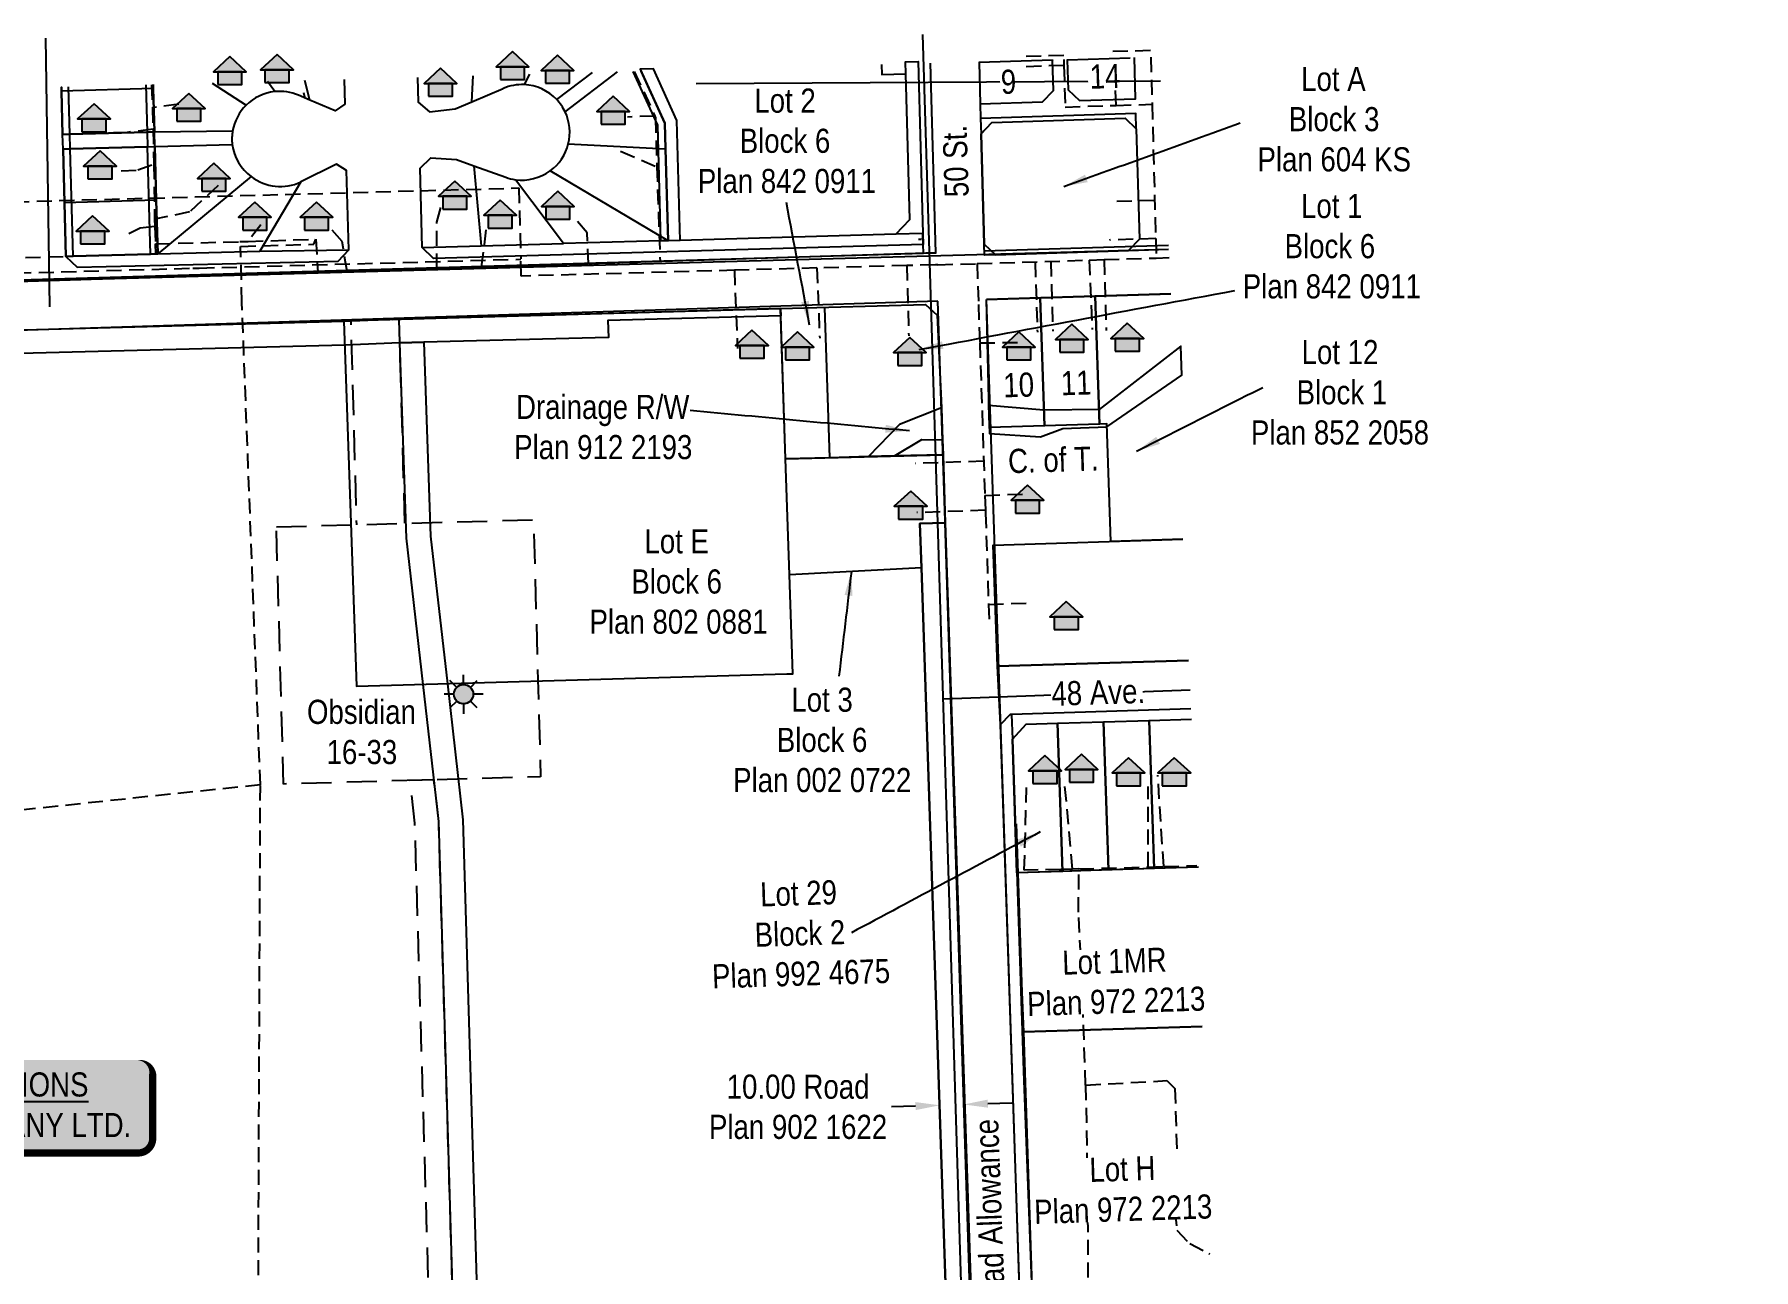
# Model space of a CAD drawing. Extents: x 633830 to 642643, y 5901646 to 5905452.
# Drawn here: x 636135 to 636848, y 5904928 to 5905440 of the extents above; entities that cross this region are included whole.
import ezdxf
from ezdxf.enums import TextEntityAlignment as Align

# ---------------------------------------------------------------- set-up
doc = ezdxf.new("R2010")
doc.units = 0
doc.header["$LTSCALE"] = 5
doc.header["$PDSIZE"] = 5
for name, pattern in [('foc-ACCESSROAD', [3.75, 2.5, -1.25]), ('foc-FLOWLINE', [3.75, 2.5, -1.25]), ('UG_PIPE', [1.875, 1.25, -0.625])]:
    doc.linetypes.add(name, pattern=pattern)
doc.layers.get('Defpoints').update_dxf_attribs({"color": 9})
for name, color, linetype in [('AS-PIPE-UG', 44, 'UG_PIPE'), ('AS-RESIDENCE', 14, 'Continuous'), ('AS-TELUS', 224, 'foc-TEL'), ('C-AR', 13, 'foc-ACCESSROAD'), ('C-EZE', 13, 'foc-FLOWLINE'), ('C-RW', 13, 'Continuous'), ('C-WS', 13, 'foc-ACCESSROAD'), ('C-WS-S', 13, 'Continuous'), ('CG-NOTES', 7, 'Continuous'), ('F-RW', 190, 'Continuous'), ('L-ROAD-T', 7, 'Continuous'), ('L-SEC', 7, 'Continuous'), ('L-TITLEDB', 4, 'Continuous'), ('L-TITLEDB-T', 4, 'Continuous')]:
    doc.layers.add(name, color=color, linetype=linetype)
for name, color, linetype, lineweight in [('C-RW-T', 13, 'Continuous', 9), ('C-WS-T', 13, 'Continuous', 9), ('F-RW-T', 190, 'Continuous', 9)]:
    doc.layers.add(name, color=color, linetype=linetype, lineweight=lineweight)
doc.styles.add('80', font='ARIALN.TTF', dxfattribs={"height": 10})
doc.styles.add('80CG', font='ARIALN.TTF', dxfattribs={"height": 10})
doc.styles.add('80L', font='ARIALN.TTF', dxfattribs={"height": 10})
doc.styles.add('foc-LtypeFont', font='ARIALN.TTF', dxfattribs={"height": 7.35})
doc.linetypes.add('foc-TEL', pattern='A,2,-1,["T",foc-LtypeFont,S=0.2,R=0,X=-0.425,Y=-0.75],-1.24,8', length=12.24)
doc.dimstyles.new('Compass 5 000', dxfattribs={"dimscale": 5, "dimtxt": 9, "dimasz": 2, "dimexe": 0.2, "dimexo": 0.0625, "dimgap": 0.5, "dimtad": 0, "dimtih": 1, "dimtoh": 1, "dimzin": 0, "dimdsep": 46, "dimtxsty": '80CG', "dimcen": 0.1, "dimse1": 1, "dimse2": 1, "dimclrd": 256, "dimclrt": 256, "dimaunit": 1, "dimadec": 4, "dimazin": 0, "dimtfac": 0.06, "dimtofl": 0, "dimtmove": 0, "dimatfit": 1, "dimfxl": 0.2, "dimtolj": 1, "dimtzin": 0, "dimlwd": -1, "dimarcsym": 0})

# ---------------------------------------------------------------- blocks, each defined once
blk = doc.blocks.new('*D45')
at = {"layer": 'Defpoints', "color": 0, "linetype": 'Continuous', "transparency": 16777216}
for p in [(636509.73, 5905002.85), (636519.72, 5905003.18), (636509.96, 5904995.93)]:
    blk.add_point(p, dxfattribs=at)
at = {"layer": 'L-TITLEDB-T', "transparency": 16777216}
for p, q in [((636499.97, 5904995.59), (636489.98, 5904995.25)), ((636529.95, 5904996.61), (636539.95, 5904996.94))]:
    blk.add_line(p, q, dxfattribs=at)
at = {"layer": 'L-TITLEDB-T', "linetype": 'Continuous', "transparency": 16777216}
for points in [[(636499.91, 5904997.26), (636500.03, 5904993.93), (636509.96, 5904995.93)], [(636529.89, 5904998.27), (636530.01, 5904994.94), (636519.96, 5904996.27)]]:
    blk.add_solid(points, dxfattribs=at)
at = {"layer": 'L-TITLEDB-T', "linetype": 'Continuous', "transparency": 16777216, "insert": (636451.27, 5904995.25), "char_height": 10, "attachment_point": 5, "style": '80CG'}
blk.add_mtext('\\A1;10.00 Road\\PPlan 902 1622', dxfattribs=at)
blk = doc.blocks.new('GAS')
h = blk.add_hatch(color=255)
h.dxf.hatch_style = 1
edge = h.paths.add_edge_path()
edge.add_arc((0, 0), 0.9, 0, 360)
for p, q in [((0, 0.81), (0, 1.62)), ((-0.81, 0), (-1.62, 0)), ((-0.57, 0.57), (-1.14, 1.14)), ((0.57, 0.57), (1.14, 1.14)), ((1.62, 0), (0.81, 0)), ((-0.57, -0.57), (-1.14, -1.14)), ((0, -0.81), (0, -1.62)), ((1.14, -1.14), (0.57, -0.57))]:
    blk.add_line(p, q)
blk.add_circle((0, 0), 0.8)
blk = doc.blocks.new('res_occ')
for points in [[(0.1, 0.89), (-1.26, -0.37), (1.46, -0.37)], [(-0.9, -1.43), (1.1, -1.43), (1.1, -0.37), (-0.9, -0.37)]]:
    blk.add_hatch(color=14).paths.add_polyline_path(points)
at = {"color": 14}
for points in [[(0.1, 0.89), (-1.26, -0.37), (1.46, -0.37)], [(-0.9, -1.43), (1.1, -1.43), (1.1, -0.37), (-0.9, -0.37)]]:
    blk.add_lwpolyline(points, close=True, dxfattribs=at)
blk = doc.blocks.new('*D64')
at = {"layer": 'C-RW-T', "transparency": 16777216}
for p, q in [((637158.64, 5905321.82), (637148.64, 5905321.82)), ((637159.34, 5905298.63), (637158.64, 5905321.82)), ((637160.7, 5905253.66), (637161.01, 5905243.66))]:
    blk.add_line(p, q, dxfattribs=at)
for points in [[(637161.01, 5905298.68), (637157.68, 5905298.58), (637159.64, 5905288.63)], [(637162.37, 5905253.71), (637159.04, 5905253.61), (637160.4, 5905263.66)]]:
    blk.add_solid(points, dxfattribs=at)
at = {"layer": 'Defpoints', "color": 0, "transparency": 16777216}
for p in [(637159.64, 5905288.63), (636736.89, 5905275.82), (636737.65, 5905250.84)]:
    blk.add_point(p, dxfattribs=at)
at = {"layer": 'C-RW-T', "transparency": 16777216, "insert": (637109.91, 5905321.82), "char_height": 10, "attachment_point": 5, "style": '80CG'}
blk.add_mtext('\\A1;Obsidian\\P5.00 P/L R/W\\PPlan 872 0920', dxfattribs=at)
blk = doc.blocks.new('*U87')
h = blk.add_hatch(color=255)
edge = h.paths.add_edge_path()
edge.add_line((-184, -20), (184, -20))
edge.add_arc((184, -14), 6, 270, 360)
edge.add_line((190, -14), (190, 12.5))
edge.add_arc((184, 12.5), 6, 0, 90)
edge.add_line((184, 18.5), (-184, 18.5))
edge.add_arc((-184, 12.5), 6, 90, 180)
edge.add_line((-190, 12.5), (-190, -14))
edge.add_arc((-184, -14), 6, 180, 270)
at = {"color": 1, "flags": 128}
blk.add_lwpolyline([(-184, -20, 3, 3, 0), (184, -20, 3, 3, 0.414214), (190, -14, 3, 3, 0), (190, 12.5, 3, 0, 0.414214), (184, 18.5, 0, 0, 0), (-184, 18.5, 0, 0, 0.414214), (-190, 12.5, 0, 0, 0), (-190, -14, 0, 3, 0.414214)], format="xyseb", close=True, dxfattribs=at)
for points in [[(-65.82, -3.87, 0, 7.5, 0), (0, 0, 0, 0, 0)], [(53.57, -7.76, 0, 7.5, 0), (0, 0, 0, 0, 0)]]:
    blk.add_lwpolyline(points, format="xyseb", dxfattribs=at)
at = {"color": 1, "style": '80'}
blk.add_attdef('ENTER_TEXT_001', (-26.85, -4.92), '', height=10, dxfattribs=at)

msp = doc.modelspace()

# ---------------------------------------------------------------- linework, layer by layer
at = {"layer": 'AS-PIPE-UG'}
for p, q in [((636561.422, 5905431.226), (636545.434, 5905430.781)), ((636597.362, 5905433.268), (636579.354, 5905432.774)), ((636383.319, 5905424.641), (636391.855, 5905406.134)), ((636561.535, 5905427.107), (636544.473, 5905426.56)), ((636583.149, 5905410.547), (636582.717, 5905424.313)), ((636183.189, 5905419.139), (636183.527, 5905409.533)), ((636194.481, 5905411.094), (636183.527, 5905409.533)), ((636183.527, 5905409.533), (636183.763, 5905400.719)), ((636391.855, 5905406.134), (636380.488, 5905405.734)), ((636183.763, 5905400.719), (636184.15, 5905386.226)), ((636377.662, 5905391.56), (636392.71, 5905385.115)), ((636184.15, 5905386.226), (636184.432, 5905363.354)), ((636599.064, 5905371.145), (636581.069, 5905370.652)), ((636184.432, 5905363.354), (636184.536, 5905360.386)), ((636184.536, 5905360.386), (636184.793, 5905353.11)), ((636228.436, 5905361.026), (636223.203, 5905354.166)), ((636320.011, 5905343.459), (636322.271, 5905361.595)), ((636223.192, 5905354.165), (636251.344, 5905355.027)), ((636599.596, 5905355.349), (636580.423, 5905354.73)), ((636320.011, 5905343.459), (636364.36, 5905344.84)), ((636509.195, 5905344.506), (636525.498, 5905344.938)), ((636525.498, 5905344.938), (636526.071, 5905327.937)), ((636549.6, 5905345.593), (636550.511, 5905316.526)), ((636556.052, 5905345.796), (636556.957, 5905316.899)), ((636572.029, 5905346.396), (636573.282, 5905317.579)), ((636578.135, 5905346.587), (636579.054, 5905317.225)), ((636264.235, 5905341.721), (636301.439, 5905342.88)), ((636301.439, 5905342.88), (636320.011, 5905343.459)), ((636424.856, 5905342.193), (636426.18, 5905309.69)), ((636459.051, 5905343.131), (636460.237, 5905314.038)), ((636496.341, 5905344.154), (636497.139, 5905315.036)), ((636228.285, 5905128.842), (636220.637, 5905328.874)), ((636526.607, 5905312.094), (636542.308, 5905312.221)), ((636528.165, 5905263.019), (636499.977, 5905262.065)), ((636528.745, 5905248.823), (636544.437, 5905249.354)), ((636528.953, 5905242.654), (636500.559, 5905241.694)), ((636530.27, 5905203.655), (636545.963, 5905204.186)), ((636602.914, 5905094.912), (636600.429, 5905132.873)), ((636228.285, 5905128.842), (635716.17, 5905074.693)), ((636225.967, 5904569.231), (636228.285, 5905128.842)), ((636565.104, 5905093.854), (636561.872, 5905129.026)), ((636596.47, 5905094.731), (636596.477, 5905128.054)), ((636561.465, 5905093.731), (636560.186, 5905093.694)), ((636565.104, 5905093.845), (636561.465, 5905093.731)), ((636567.699, 5905093.927), (636565.105, 5905093.845)), ((636567.589, 5905075.969), (636567.699, 5905093.927)), ((636567.699, 5905093.927), (636596.47, 5905094.731)), ((636596.47, 5905094.731), (636602.914, 5905094.912)), ((636608.951, 5904955.335), (636609.063, 5904951.576))]:
    msp.add_line(p, q, dxfattribs=at)
for points in [[(636597.537, 5905430.529), (636598.072, 5905411.014)], [(636561.468, 5905429.538), (636561.535, 5905427.107), (636562.007, 5905409.885), (636583.149, 5905410.547), (636598.072, 5905411.014)], [(636598.072, 5905411.014), (636599.596, 5905355.349), (636599.817, 5905347.266)], [(636391.855, 5905406.134), (636392.178, 5905405.433), (636392.71, 5905385.115)], [(636183.763, 5905400.719), (636173.033, 5905399.351), (636167.372, 5905399.246)], [(636170.513, 5905383.451), (636177.473, 5905383.771), (636184.15, 5905386.226)], [(636392.71, 5905385.115), (636394.072, 5905345.764), (636364.36, 5905344.84)], [(635966.852, 5905366.213), (636335.479, 5905376.306), (636336.286, 5905346.865)], [(636210.824, 5905377.334), (636198.902, 5905366.362), (636184.432, 5905363.354)], [(636301.438, 5905342.879), (636301.513, 5905362.185), (636303.218, 5905368.627)], [(636184.536, 5905360.386), (636178.4, 5905359.604), (636173.775, 5905357.287)], [(636264.234, 5905341.72), (636262.193, 5905354.179), (636257.634, 5905359.357)], [(636364.359, 5905344.838), (636363.85, 5905357.751), (636357.964, 5905364.479)], [(636093.291, 5905349.259), (636093.368, 5905346.325), (636184.949, 5905349.014), (636184.793, 5905353.11)], [(636184.793, 5905353.11), (636219.821, 5905354.061), (636223.192, 5905354.165)], [(636220.637, 5905328.874), (636220.089, 5905352.109), (636250.467, 5905352.98), (636251.344, 5905355.027)], [(636251.344, 5905355.027), (636252.11, 5905341.343), (636264.235, 5905341.721)], [(636200.554, 5905343.042), (636200.704, 5905343.046), (636200.854, 5905343.05), (636202.97, 5905343.108), (636336.003, 5905346.758), (636336.288, 5905346.765)], [(636509.195, 5905344.506), (636508.199, 5905344.479), (636496.341, 5905344.154), (636459.051, 5905343.131), (636424.856, 5905342.193), (636336.48, 5905339.769), (636336.288, 5905346.765)], [(636525.498, 5905344.938), (636572.029, 5905346.396), (636578.135, 5905346.587), (636599.817, 5905347.266)], [(636599.817, 5905347.266), (636605.111, 5905347.432)], [(635967.68, 5905336.653), (636200.254, 5905343.033), (636200.554, 5905343.042)], [(636526.071, 5905327.937), (636526.607, 5905312.094), (636528.745, 5905248.823), (636528.948, 5905242.804), (636528.953, 5905242.654)], [(636528.953, 5905242.654), (636528.958, 5905242.504), (636528.994, 5905241.459), (636530.27, 5905203.655), (636530.48, 5905197.452)], [(636560.186, 5905093.694), (636545.089, 5905093.381), (636546.073, 5905128.77)], [(636602.919, 5905094.912), (636616.641, 5905095.316)], [(636570.52, 5905004.269), (636568.955, 5905048.804), (636567.589, 5905075.969)], [(636570.52, 5905004.269), (636604.159, 5905006.162), (636607.533, 5905002.859), (636608.911, 5904956.666)], [(636570.52, 5905004.269), (636571.232, 5904968.307), (636572.118, 5904803.101)], [(636608.911, 5904956.665), (636607.552, 5904952.22), (636608.359, 5904944.171), (636613.708, 5904938.559), (636621.607, 5904934.462), (636622.086, 5904934.31)]]:
    msp.add_lwpolyline(points, dxfattribs=at)
at = {"layer": 'AS-TELUS', "flags": 128}
for points in [[(636140.943, 5905326.959), (636139.314, 5905438.492)], [(636561.081, 5903616.132), (636545.625, 5904095.616), (636527.74, 5904634.334), (636503.068, 5905440)], [(636409.03, 5905419.689), (636601.549, 5905420.788)], [(635606.262, 5905323.091), (636604.941, 5905350.934)], [(636511.506, 5905164.439), (636613.814, 5905168.19)]]:
    msp.add_lwpolyline(points, dxfattribs=at)
at = {"layer": 'C-AR', "flags": 128}
msp.add_lwpolyline([(636288.22, 5905237.253), (636285.848, 5905321.778), (636265.742, 5905321.203), (636268.114, 5905236.689)], dxfattribs=at)
at = {"layer": 'C-EZE', "flags": 128}
msp.add_lwpolyline([(636316.737, 5904622.545), (636302.247, 5905113.61), (636300.277, 5905130.901), (636290.258, 5905130.619), (636292.204, 5905112.891), (636306.682, 5904622.249)], close=True, dxfattribs=at)
at = {"layer": 'C-RW', "flags": 128}
msp.add_lwpolyline([(636327.389, 5904602.559), (636317.336, 5904602.263), (636302.247, 5905113.61), (636295.774, 5905170.42), (636288.844, 5905231.159), (636286.057, 5905312.046), (636296.112, 5905312.315), (636298.88, 5905231.9), (636305.864, 5905170.693), (636312.287, 5905114.33), (636327.389, 5904602.559)], dxfattribs=at)
at = {"layer": 'C-WS', "flags": 128}
msp.add_lwpolyline([(636234.917, 5905235.757), (636341.524, 5905238.75), (636344.516, 5905132.142), (636237.909, 5905129.15)], close=True, dxfattribs=at)
at = {"layer": 'F-RW', "flags": 128}
msp.add_lwpolyline([(636530.279, 5905286.048), (636530.669, 5905274.506), (636551.748, 5905273.095), (636561.049, 5905276.543), (636579.355, 5905277.285), (636610.35, 5905298.641), (636609.944, 5905310.73), (636576.065, 5905284.398), (636553.586, 5905284.124), (636553.213, 5905284.112), (636530.279, 5905286.048), (636530.669, 5905274.506)], dxfattribs=at)
msp.add_lwpolyline([(636480.505, 5905264.9), (636491.269, 5905265.189), (636502.595, 5905272.005), (636511.175, 5905271.86), (636510.733, 5905285.106), (636493.267, 5905278.258)], close=True, dxfattribs=at)
at = {"layer": 'L-SEC'}
for p, q in [((636604.864, 5905352.509), (636528.485, 5905350.091)), ((636508.618, 5905349.462), (635706.592, 5905324.07)), ((636605.84, 5905332.419), (636529.356, 5905329.997)), ((636509.255, 5905329.361), (635707.228, 5905303.969)), ((636536.268, 5904520.736), (636509.255, 5905329.361)), ((636556.368, 5904521.407), (636529.354, 5905330.032)), ((636544.709, 5905026.353), (636541.825, 5905112.58)), ((636544.709, 5905026.353), (636548.799, 5904904.046))]:
    msp.add_line(p, q, dxfattribs=at)
at = {"layer": 'L-TITLEDB', "linetype": 'Continuous'}
for p, q in [((636354.635, 5905407.926), (636376.438, 5905424.451)), ((636183.887, 5905417.493), (636145.819, 5905416.48)), ((636208.254, 5905419.828), (636222.345, 5905410.61)), ((636246.154, 5905415.946), (636246.517, 5905414.041)), ((636146.458, 5905392.414), (636146.296, 5905398.504)), ((636316.744, 5905385.549), (636330.029, 5905380.747)), ((636295.38, 5905351.566), (636319.863, 5905352.258)), ((636501.246, 5905355.11), (636502.407, 5905355.11))]:
    msp.add_line(p, q, dxfattribs=at)
for points in [[(636562.868, 5905429.576), (636562.871, 5905429.456), (636563.214, 5905416.966), (636567.907, 5905412.542), (636591.196, 5905413.29), (636590.728, 5905430.351)], [(636339.926, 5905423.448), (636337.688, 5905419.166)], [(636485.872, 5905427.46), (636485.986, 5905423.359), (636495.986, 5905423.647), (636495.849, 5905428.644), (636501.03, 5905428.79), (636502.992, 5905357.425), (636491.819, 5905357.109), (636402.36, 5905354.59), (636397.365, 5905354.449), (636396.358, 5905392.524), (636397.365, 5905354.449), (636348.453, 5905383.397)], [(636351.186, 5905412.962), (636365.972, 5905424.164)], [(636355.964, 5905394.55), (636396.358, 5905392.524), (636396.078, 5905403.119), (636386.233, 5905424.721)], [(636394.321, 5905354.362), (636393.049, 5905402.417), (636382.926, 5905424.63)], [(636402.36, 5905354.59), (636401.05, 5905404.275), (636391.274, 5905425.709), (636385.846, 5905425.57), (636396.078, 5905403.119), (636396.358, 5905392.524)], [(636491.819, 5905357.109), (636497.651, 5905363.268), (636495.986, 5905423.647)], [(636503.216, 5905349.291), (636508.391, 5905349.455), (636506.232, 5905428.019)], [(636526.328, 5905428.572), (636526.336, 5905428.282), (636526.806, 5905411.223), (636552.683, 5905412.054), (636557.125, 5905416.771), (636556.782, 5905429.259)], [(636526.328, 5905428.572), (636526.336, 5905428.282), (636526.806, 5905411.223), (636526.974, 5905405.131), (636527.15, 5905398.732), (636531.589, 5905403.449), (636586.847, 5905405.223), (636591.54, 5905400.799), (636592.796, 5905355.105), (636588.354, 5905350.39), (636533.097, 5905348.613)], [(636556.778, 5905429.409), (636556.782, 5905429.259), (636526.336, 5905428.282)], [(636562.871, 5905429.456), (636588.919, 5905430.293)], [(636180.793, 5905419.073), (636181.313, 5905399.475), (636181.474, 5905393.385), (636184.52, 5905393.469), (636185.116, 5905371.238), (636147.057, 5905370.188)], [(636150.627, 5905348.042), (636149.447, 5905392.497), (636149.286, 5905398.587), (636148.766, 5905418.193)], [(636224.495, 5905381.069), (636185.712, 5905349.003), (636185.116, 5905371.238), (636184.52, 5905393.469), (636184.358, 5905399.56), (636181.313, 5905399.475), (636184.358, 5905399.56), (636183.887, 5905417.493), (636183.846, 5905419.157)], [(636183.846, 5905419.157), (636183.887, 5905417.493), (636184.358, 5905399.56), (636216.786, 5905399.974)], [(636234.218, 5905416.253), (636231.235, 5905420.46)], [(636263.057, 5905421.334), (636263.329, 5905411.026), (636259.251, 5905408.258), (636248.811, 5905412.738), (636244.102, 5905414.759)], [(636248.811, 5905412.738), (636246.732, 5905420.886)], [(636293.506, 5905422.172), (636293.777, 5905411.902), (636298.437, 5905407.853), (636309.03, 5905409.072), (636316.037, 5905412.061), (636329.008, 5905417.598)], [(636316.037, 5905412.061), (636316.571, 5905422.806)], [(636527.15, 5905398.732), (636531.589, 5905403.449), (636586.847, 5905405.223), (636591.54, 5905400.799), (636591.365, 5905407.198), (636526.974, 5905405.131)], [(636528.404, 5905353.037), (636533.097, 5905348.613), (636528.53, 5905348.466), (636528.404, 5905353.037), (636527.15, 5905398.732), (636528.404, 5905353.037), (636533.097, 5905348.613), (636588.354, 5905350.39), (636604.941, 5905350.921)], [(636182.668, 5905348.92), (636150.627, 5905348.042), (636147.656, 5905347.96), (636150.627, 5905348.042), (636182.668, 5905348.92), (636181.474, 5905393.385), (636184.52, 5905393.469), (636216.601, 5905394.361)], [(636502.992, 5905357.425), (636503.117, 5905352.855), (636300.067, 5905347.127), (636295.38, 5905351.566), (636294.502, 5905384.482), (636298.941, 5905388.778), (636309.582, 5905388.138), (636316.744, 5905385.549), (636319.863, 5905352.258), (636353.96, 5905353.22)], [(635605.909, 5905333.092), (635706.542, 5905335.877), (635706.55, 5905335.572), (635706.676, 5905331.005), (635706.818, 5905325.831), (636503.216, 5905349.291), (636503.117, 5905352.855), (636502.992, 5905357.425), (636491.819, 5905357.109), (636402.36, 5905354.59), (636397.365, 5905354.449), (636394.321, 5905354.362), (636353.96, 5905353.22), (636334.049, 5905379.755)], [(636185.116, 5905371.238), (636185.712, 5905349.003), (636182.668, 5905348.92), (636185.712, 5905349.003), (636228.113, 5905350.165)], [(636147.656, 5905347.96), (636152.344, 5905343.518), (636260.487, 5905346.01), (636264.933, 5905350.709)], [(636462.232, 5905326.801), (636464.334, 5905264.466)]]:
    msp.add_lwpolyline(points, dxfattribs=at)
for points in [[(636146.296, 5905398.504), (636145.819, 5905416.48), (636145.776, 5905418.11), (636145.776, 5905418.11), (636145.819, 5905416.48)], [(636181.313, 5905399.475), (636149.286, 5905398.587), (636146.296, 5905398.504), (636149.286, 5905398.587)], [(636146.458, 5905392.414), (636149.447, 5905392.497), (636181.474, 5905393.385), (636149.447, 5905392.497)], [(636147.057, 5905370.188), (636147.656, 5905347.96), (636147.057, 5905370.188), (636146.458, 5905392.414)], [(636245.08, 5905378.812), (636228.113, 5905350.165), (636264.933, 5905350.709), (636264.052, 5905383.609), (636259.84, 5905386.145)], [(635707.256, 5905295.983), (635706.9, 5905306.037), (636262.942, 5905321.123), (636276.141, 5905321.685), (636443.965, 5905326.299), (636444.067, 5905323.299), (636372.429, 5905321.376), (636372.621, 5905314.373), (636296.112, 5905312.315), (636286.057, 5905312.046), (636263.285, 5905311.073), (636074.815, 5905306.24), (635707.256, 5905295.983)], [(636262.919, 5905321.122), (636268.14, 5905169.673), (636446.607, 5905174.801), (636449.072, 5905174.868), (636447.688, 5905215.889), (636446.068, 5905263.972), (636444.067, 5905323.299), (636443.965, 5905326.299)], [(636443.965, 5905326.299), (636504.176, 5905327.954), (636508.895, 5905323.516), (636510.733, 5905285.106), (636511.175, 5905271.86), (636511.381, 5905265.718), (636491.269, 5905265.189), (636480.505, 5905264.9), (636464.334, 5905264.466), (636446.068, 5905263.972)], [(636446.068, 5905263.972), (636511.381, 5905265.718), (636512.323, 5905237.507), (636501.799, 5905237.222), (636502.423, 5905218.811), (636447.688, 5905215.889)]]:
    msp.add_lwpolyline(points, close=True, dxfattribs=at)
at = {"layer": 'L-TITLEDB', "flags": 128}
for points in [[(636529.356, 5905329.997), (636551.644, 5905330.703), (636553.431, 5905277.635), (636530.586, 5905276.943)], [(636551.644, 5905330.703), (636574.487, 5905331.426), (636576.268, 5905278.347), (636553.431, 5905277.635)], [(636536.268, 5904520.736), (636526.265, 5904520.388), (636525.44, 5904545.015), (636514.464, 5904862.964), (636513.022, 5904905.584), (636502.423, 5905218.811), (636501.799, 5905237.222), (636512.323, 5905237.507)], [(636526.265, 5904520.388), (636536.268, 5904520.736), (636522.402, 5904924.143), (636512.323, 5905237.507), (636501.799, 5905237.222), (636502.423, 5905218.811), (636513.022, 5904905.584), (636525.44, 5904545.015), (636525.607, 5904540.021)], [(636561.583, 5904521.527), (636556.368, 5904521.407), (636542.892, 5904924.79), (636535.241, 5905153.823), (636539.175, 5905158.013), (636539.783, 5905158.033), (636540.128, 5905147.779), (636541.972, 5905092.882), (636544.898, 5905006.145), (636549.15, 5904893.558), (636552.889, 5904781.74)], [(636540.128, 5905147.779), (636545.922, 5905153.958), (636558.912, 5905154.358), (636560.972, 5905092.916), (636541.99, 5905092.334)], [(636558.912, 5905154.358), (636577.897, 5905154.943), (636579.955, 5905093.499), (636560.972, 5905092.916)], [(636577.897, 5905154.943), (636596.881, 5905155.529), (636598.942, 5905094.087), (636579.955, 5905093.499)]]:
    msp.add_lwpolyline(points, close=True, dxfattribs=at)
for points in [[(636610.782, 5905230.642), (636580.965, 5905229.719), (636579.316, 5905278.442), (636576.268, 5905278.347), (636574.487, 5905331.426), (636605.84, 5905332.419)], [(636613.221, 5905180.412), (636533.928, 5905177.972), (636532.233, 5905228.207), (636610.782, 5905230.642)], [(636614.196, 5905160.328), (636539.783, 5905158.033), (636539.175, 5905158.013), (636535.241, 5905153.823), (636533.928, 5905177.972), (636613.221, 5905180.412)], [(636617.385, 5905094.663), (636598.942, 5905094.087), (636596.881, 5905155.529), (636614.403, 5905156.072)], [(636616.663, 5905094.647), (636541.99, 5905092.334), (636544.709, 5905026.353), (636618.895, 5905028.665)], [(636618.895, 5905028.665), (636544.709, 5905026.353), (636548.799, 5904904.046), (636623.031, 5904906.36)]]:
    msp.add_lwpolyline(points, dxfattribs=at)
at = {"layer": 'L-TITLEDB', "linetype": 'Continuous'}
for centre, radius, start, end in [((636236.305, 5905396.546), 19.817, 96.045156, 134.787358), ((636236.294, 5905396.541), 19.821, 66.801578, 96.009903), ((636336.778, 5905399.397), 19.791, 87.361989, 113.115806), ((636336.773, 5905399.392), 19.796, 43.273078, 87.34885), ((636236.285, 5905396.555), 19.796, 134.763472, 170.053), ((636336.768, 5905399.389), 19.801, 25.540356, 43.270053), ((636336.762, 5905399.395), 19.804, 345.8392, 25.518158), ((636236.182, 5905396.525), 19.701, 169.916142, 186.306025), ((636236.207, 5905397.016), 19.785, 187.710606, 233.704772), ((636336.764, 5905399.375), 19.797, 306.190447, 345.892408), ((636236.628, 5905396.718), 19.802, 232.213306, 295.267931), ((636336.745, 5905399.337), 19.766, 250.135303, 262.158122), ((636336.75, 5905399.381), 19.81, 262.160275, 306.212897)]:
    msp.add_arc(centre, radius, start, end, dxfattribs=at)

# ---------------------------------------------------------------- block references
at = {"layer": 'AS-RESIDENCE', "xscale": 4.998552950000007, "yscale": 4.998552950000007, "zscale": 4.998552950000007}
for p in [(636215.138, 5905426.386), (636234.687, 5905427.175), (636332.304, 5905428.463), (636350.988, 5905426.866), (636302.515, 5905421.476), (636158.806, 5905406.805), (636198.119, 5905411.094), (636374.101, 5905409.898), (636161.298, 5905387.271), (636208.468, 5905382.119), (636308.435, 5905374.739), (636351.104, 5905370.547), (636225.456, 5905365.991), (636251.055, 5905365.991), (636327.269, 5905366.838), (636158.231, 5905360.267), (636431.654, 5905312.857), (636450.529, 5905312.155), (636542.274, 5905312.162), (636564.274, 5905315.36), (636587.305, 5905315.767), (636497.086, 5905309.876), (636545.883, 5905248.636), (636497.461, 5905246.18), (636562.009, 5905200.39), (636553.16, 5905136.483), (636568.271, 5905137.075), (636587.826, 5905135.595), (636606.789, 5905135.595)]:
    msp.add_blockref('res_occ', p, dxfattribs=at)
at = {"layer": 'C-WS-S', "color": 6, "xscale": 4.998552950000012, "yscale": 4.998552950000012, "zscale": 4.998552950000012}
msp.add_blockref('GAS', (636312.551, 5905166.391), dxfattribs=at)
at = {"layer": 'CG-NOTES'}
ref = msp.add_blockref('*U87', (635993.741, 5904996.152), dxfattribs=dict(at, xscale=0.9994212637581502, yscale=0.9994212637581502, zscale=0.9994212637581502))
ref.add_attrib('ENTER_TEXT_001', '%%UUNACCOUNTED FOR SURFACE IMPACT CONSIDERATIONS', (635830.152, 5904999.568), dxfattribs={"layer": '0', "color": 1, "height": 9.99421, "style": '80'})
ref.add_attrib('ENTER_TEXT_002', 'REG.# 782 231 121 AMOCO CANADA PETROLEUM COMPANY LTD.', (635812.785, 5904982.734), dxfattribs={"layer": '0', "color": 1, "height": 9.99421, "style": '80'})

# ---------------------------------------------------------------- texts
at = {"layer": 'C-WS-T', "insert": (636257.297, 5905164.08), "char_height": 9.99711, "attachment_point": 1, "style": '80L'}
msp.add_mtext_dynamic_manual_height_columns('\\pi-9.6908;Obsidian\\P\\pi-1.5384;16-33', width=24.43919, gutter_width=50.014, heights=[0], dxfattribs=at)
at = {"layer": 'L-ROAD-T', "style": '80L'}
msp.add_text('Government Road Allowance', height=9.99711, rotation=92.130574, dxfattribs=at).set_placement((636532.005, 5904915.799), align=Align.MIDDLE_CENTER)
at = {"layer": 'L-TITLEDB-T', "char_height": 9.99711, "attachment_point": 1, "style": '80L', "bg_fill": 3, "box_fill_scale": 1, "bg_fill_color": 256, "bg_fill_transparency": 0}
for s, insert in [('\\pi23.758;Lot A\\P\\pi18.65;Block 3\\P\\pi5.6358;Plan 604 KS', (636636.152, 5905426.513)), ('\\pi21.525;Lot 12\\P\\pi19.438;Block 1\\P\\pi0.49745;Plan 852 2058', (636638.566, 5905313.256))]:
    msp.add_mtext_dynamic_manual_height_columns(s, width=73.47051, gutter_width=50.014, heights=[0], dxfattribs=dict(at, insert=insert))
at = {"layer": 'L-TITLEDB-T', "char_height": 9.99711, "attachment_point": 1, "style": '80L'}
for s, width, insert, rotation in [('\\pi4.7458;50 St.', 37.98275, (636512.222, 5905367.596), 91.807333), ('\\pi1.9266;C. of T.', 39.87962, (636536.258, 5905267.947), 1.807333), ('\\pi21.48;Lot 29\\P\\pi18.681;Block 2\\P\\pi0.47699;Plan 992 4675', 73.47051, (636413.915, 5905087.66), 1.807333)]:
    msp.add_mtext_dynamic_manual_height_columns(s, width=width, gutter_width=50.014, heights=[0], dxfattribs=dict(at, insert=insert, rotation=rotation))
for s, insert in [('\\pi24.079;Lot E\\P\\pi18.65;Block 6\\P\\pi1.2987;Plan 802 0881', (636363.492, 5905234.796)), ('\\pi24.679;Lot 3\\P\\pi18.65;Block 6\\P\\pi0.54178;Plan 002 0722', (636423.808, 5905169.113))]:
    msp.add_mtext_dynamic_manual_height_columns(s, width=73.47051, gutter_width=50.014, heights=[0], dxfattribs=dict(at, insert=insert))

# ---------------------------------------------------------------- dimensions: what is measured, and where the dimension line sits
at = {"layer": 'C-RW-T'}
dim = msp.add_linear_dim(base=(637159.644, 5905288.632), p1=(636737.645, 5905250.842), p2=(636736.888, 5905275.819), angle=91.736046, text='Obsidian\\P5.00 P/L R/W\\PPlan 872 0920', dimstyle='Compass 5 000', dxfattribs=at)
dim.commit()
dim.dimension.update_dxf_attribs({"geometry": '*D64', "text_midpoint": (637109.913, 5905321.823), "dimtype": 161})
at = {"layer": 'L-TITLEDB-T', "linetype": 'Continuous'}
dim = msp.add_aligned_dim(p1=(636519.723, 5905003.184), p2=(636509.731, 5905002.846), distance=6.919, text='10.00 Road\\PPlan 902 1622', dimstyle='Compass 5 000', dxfattribs=at)
dim.commit()
dim.dimension.update_dxf_attribs({"geometry": '*D45', "text_midpoint": (636451.272, 5904995.254)})

# ---------------------------------------------------------------- leaders
at = {"layer": 'L-TITLEDB-T', "path_type": 1}
for points in [[(636456.051, 5905319.429), (636446.41, 5905370.256)], [(636501.433, 5905309.302), (636632.358, 5905333.792)], [(636473.362, 5905217.26), (636468.198, 5905173.936)], [(636551.722, 5905109.313), (636473.358, 5905067.455)]]:
    msp.add_leader(points, dimstyle='Compass 5 000', override={"dimgap": 0.5, "dimtad": 0}, dxfattribs=at)

# ---------------------------------------------------------------- next in the draw order: texts
at = {"layer": 'F-RW-T', "insert": (636333.042, 5905290.523), "char_height": 9.99711, "attachment_point": 1, "style": '80L', "bg_fill": 3, "box_fill_scale": 1, "bg_fill_color": 256, "bg_fill_transparency": 0}
msp.add_mtext_dynamic_manual_height_columns('\\pi1.2612;Drainage R/W\\P\\pi0.51109;Plan 912 2193', width=73.47051, gutter_width=50.014, heights=[0], dxfattribs=at)
at = {"layer": 'L-TITLEDB-T', "char_height": 9.99711, "attachment_point": 1, "rotation": 1.807333, "style": '80L', "bg_fill": 3, "box_fill_scale": 1, "bg_fill_color": 256, "bg_fill_transparency": 0}
for s, width, insert in [('\\pi0.28016;9', 5.95438, (636534.913, 5905425.256)), ('\\pi0.69116;14', 12.32731, (636571.347, 5905427.398)), ('\\pi0.69116;10', 12.32731, (636535.543, 5905299.427)), ('\\pi1.4686;11', 12.32731, (636558.575, 5905300.258)), ('\\pi0.12576;48 Ave.', 37.98275, (636556.036, 5905171.541)), ('\\pi15.582;Lot 1MR\\P\\pi0.51109;Plan 972 2213', 73.47051, (636545.087, 5905059.54)), ('\\pi23.935;Lot H\\P\\pi0.51109;Plan 972 2213', 73.47051, (636547.995, 5904973.351))]:
    msp.add_mtext_dynamic_manual_height_columns(s, width=width, gutter_width=50.014, heights=[0], dxfattribs=dict(at, insert=insert))
at = {"layer": 'L-TITLEDB-T', "char_height": 9.99711, "attachment_point": 1, "style": '80L', "bg_fill": 3, "box_fill_scale": 1, "bg_fill_color": 256, "bg_fill_transparency": 0}
for s, insert in [('\\pi24.709;Lot 2\\P\\pi18.65;Block 6\\P\\pi1.2987;Plan 842 0911', (636408.424, 5905417.544)), ('\\pi25.466;Lot 1\\P\\pi18.65;Block 6\\P\\pi1.2987;Plan 842 0911', (636634.38, 5905373.854))]:
    msp.add_mtext_dynamic_manual_height_columns(s, width=73.47051, gutter_width=50.014, heights=[0], dxfattribs=dict(at, insert=insert))

# ---------------------------------------------------------------- next in the draw order: leaders
at = {"layer": 'L-TITLEDB-T', "color": 3, "path_type": 1}
msp.add_leader([(636591.636, 5905267.151), (636643.961, 5905293.638)], dimstyle='Compass 5 000', override={"dimgap": 0.5, "dimtad": 0}, dxfattribs=at)

# ---------------------------------------------------------------- next in the draw order: leaders
at = {"layer": 'F-RW-T', "path_type": 1}
msp.add_leader([(636497.487, 5905275.562), (636406.484, 5905284.002)], dimstyle='Compass 5 000', override={"dimgap": 0.5, "dimtad": 0}, dxfattribs=at)
at = {"layer": 'L-TITLEDB-T', "color": 3, "path_type": 1}
msp.add_leader([(636561.408, 5905376.885), (636634.64, 5905403.327)], dimstyle='Compass 5 000', override={"dimgap": 0.5, "dimtad": 0}, dxfattribs=at)

doc.saveas('drawing.dxf')
